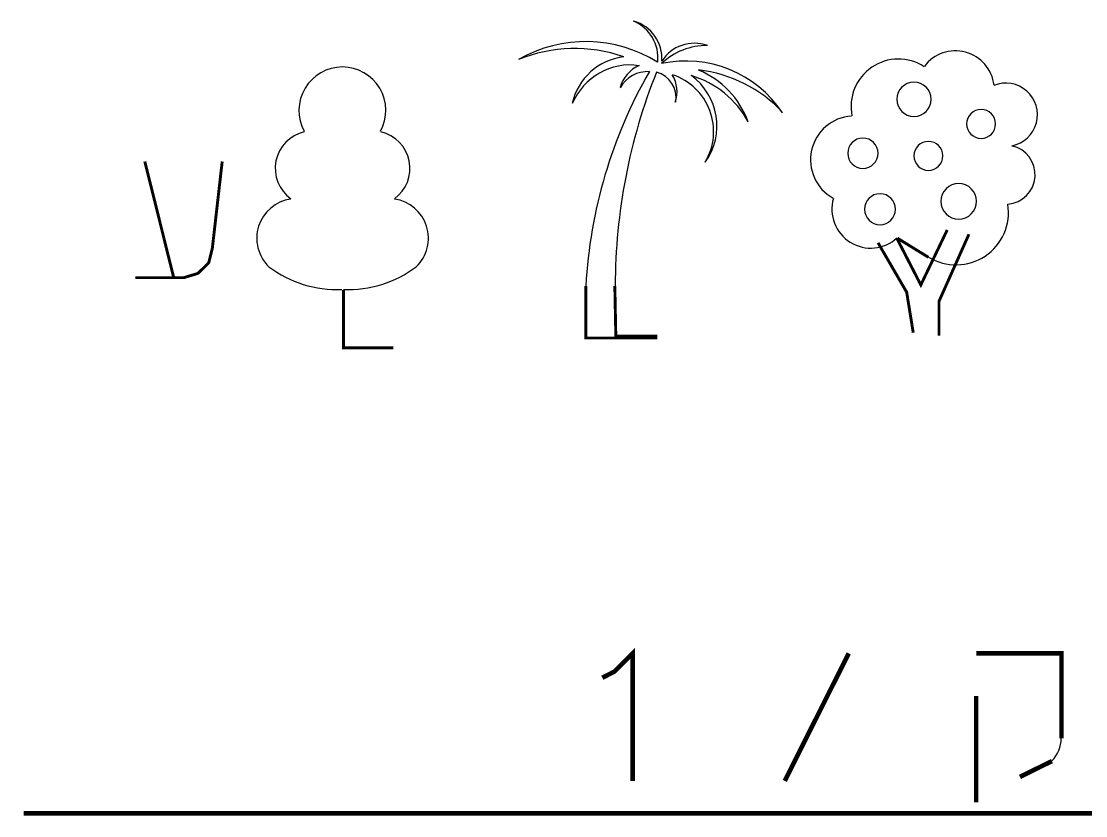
# Model space of a CAD drawing. Extents: x 489 to 720, y 1028 to 1176.
# Drawn here: x 660.576 to 664.248, y 1146.25 to 1148.991 of the extents above; entities that cross this region are included whole.
import ezdxf

# ---------------------------------------------------------------- set-up
doc = ezdxf.new("R2010")
doc.units = 0
doc.header["$MEASUREMENT"] = 0
doc.layers.add('M2200', color=7, linetype='Continuous')
doc.layers.add('M2802', color=7, linetype='Continuous')

msp = doc.modelspace()

# ---------------------------------------------------------------- linework, layer by layer
at = {"color": 250, "linetype": 'Continuous', "ltscale": 0.045455, "const_width": 0.0158}
for points in [[(662.5804, 1146.7256), (662.6225, 1146.7472), (662.685, 1146.8097), (662.685, 1146.3699)], [(663.21, 1146.3699), (663.4304, 1146.8097)], [(664.1645, 1146.5165), (664.1645, 1146.8097), (663.8702, 1146.8097)], [(663.8702, 1146.296), (663.8702, 1146.6631)], [(664.0213, 1146.3835), (664.1316, 1146.4381)]]:
    msp.add_lwpolyline(points, dxfattribs=at)
at = {"color": 250, "linetype": 'Continuous', "ltscale": 0.045455}
msp.add_arc((664.0543, 1146.5165), 0.1091, 315.0055, 360.0055, dxfattribs=at)
msp.add_arc((664.0543, 1146.5165), 0.1091, 315.0055, 360.0055, dxfattribs=at)
at = {"layer": 'M2200', "color": 7, "linetype": 'Continuous', "ltscale": 0.045455, "const_width": 0.0158}
msp.add_lwpolyline([(660.5838, 1146.2574), (666.1827, 1146.2574)], dxfattribs=at)
at = {"layer": 'M2802', "color": 92, "linetype": 'Continuous', "ltscale": 0.045455, "const_width": 0.01}
for points in [[(660.9691, 1148.1063), (661.1361, 1148.1063), (661.185, 1148.121), (661.2225, 1148.1574), (661.235, 1148.2074), (661.2691, 1148.5074)], [(661.002, 1148.5074), (661.102, 1148.1063)], [(663.5963, 1148.2426), (663.6793, 1148.0813), (663.7702, 1148.271)], [(663.5986, 1148.2426), (663.7054, 1148.1767)], [(663.7418, 1147.9063), (663.7418, 1148.0245), (663.8452, 1148.2563)], [(663.5316, 1148.2267), (663.6304, 1148.0563), (663.6531, 1147.9165)], [(661.6872, 1148.0642), (661.6872, 1147.8642), (661.86, 1147.8642)], [(662.6236, 1148.0779), (662.627, 1147.9051), (662.7656, 1147.9051), (662.7656, 1147.8983), (662.5236, 1147.8983), (662.5236, 1148.0779)]]:
    msp.add_lwpolyline(points, dxfattribs=at)
at = {"layer": 'M2802', "color": 92, "linetype": 'Continuous', "ltscale": 0.045455}
for centre, radius, start, end in [((662.6361, 1148.8654), 0.1364, 353.8092, 427.3791), ((662.6531, 1148.8631), 0.133, 355.99, 434.5038), ((662.5236, 1148.454), 0.467, 57.9639, 119.8224), ((662.9395, 1148.6847), 0.2227, 89.0497, 133.8904), ((662.8986, 1148.7813), 0.1341, 70.675, 147.453), ((662.485, 1148.3801), 0.517, 70.9058, 112.066), ((662.6793, 1148.662), 0.208, 96.7896, 167.2339), ((663.602, 1148.6972), 0.1636, 57.1014, 191.5027), ((663.7986, 1148.7551), 0.1341, 6.7072, 143.1024), ((661.6838, 1148.6835), 0.15, 90, 208.6304), ((661.6838, 1148.6835), 0.15, 331.3696, 450), ((662.6759, 1148.6256), 0.2148, 81.4526, 157.3792), ((662.7543, 1148.7313), 0.117, 113.4009, 164.6905), ((662.8691, 1148.454), 0.4, 33.6731, 102.1783), ((664.1804, 1147.9892), 1.6591, 150.0513, 176.9458), ((664.6281, 1148.0733), 2.0034, 158.2416, 179.8627), ((662.7361, 1148.7108), 0.1068, 86.1713, 151.7871), ((662.7441, 1148.7279), 0.0909, 350.0794, 435.2783), ((662.7281, 1148.7483), 0.1102, 340.8618, 391.6296), ((662.7588, 1148.6108), 0.2057, 329.1174, 431.9275), ((662.7929, 1148.487), 0.3307, 28.3173, 73.3777), ((662.7611, 1148.6301), 0.2148, 324.3274, 413.9429), ((662.7952, 1148.5392), 0.3068, 20.05, 67.5934), ((662.8566, 1148.3529), 0.4739, 43.1104, 83.2269), ((663.6554, 1148.7222), 0.0591, 90, 270), ((663.6554, 1148.7222), 0.0591, 270, 450), ((663.9725, 1148.6688), 0.1091, 281.3049, 471.9946), ((663.8872, 1148.637), 0.05, 90, 270), ((663.8872, 1148.637), 0.05, 270, 450), ((663.4497, 1148.5131), 0.1511, 93.6475, 241.1334), ((661.5816, 1148.4835), 0.1295, 103.0737, 234.1626), ((661.7872, 1148.4835), 0.1295, 305.8374, 436.9263), ((663.4793, 1148.5358), 0.0523, 90, 270), ((663.4793, 1148.5358), 0.0523, 270, 450), ((663.7054, 1148.5267), 0.05, 90, 270), ((663.7054, 1148.5267), 0.05, 270, 450), ((663.9713, 1148.462), 0.1023, 274.4714, 437.3493), ((663.81, 1148.3699), 0.0614, 90, 270), ((663.81, 1148.3699), 0.0614, 270, 450), ((663.5384, 1148.3426), 0.0534, 90, 270), ((663.5384, 1148.3426), 0.0534, 270, 450), ((661.5247, 1148.2426), 0.1364, 98.2178, 226.214), ((661.8441, 1148.2426), 0.1364, 313.786, 441.7822), ((663.5066, 1148.3426), 0.1341, 163.927, 312.5885), ((663.8009, 1148.3313), 0.1807, 238.2935, 369.0473), ((661.6656, 1148.4551), 0.3898, 232.8607, 272.3126), ((661.7031, 1148.4551), 0.3898, 267.6874, 307.1393)]:
    msp.add_arc(centre, radius, start, end, dxfattribs=at)

doc.saveas('drawing.dxf')
